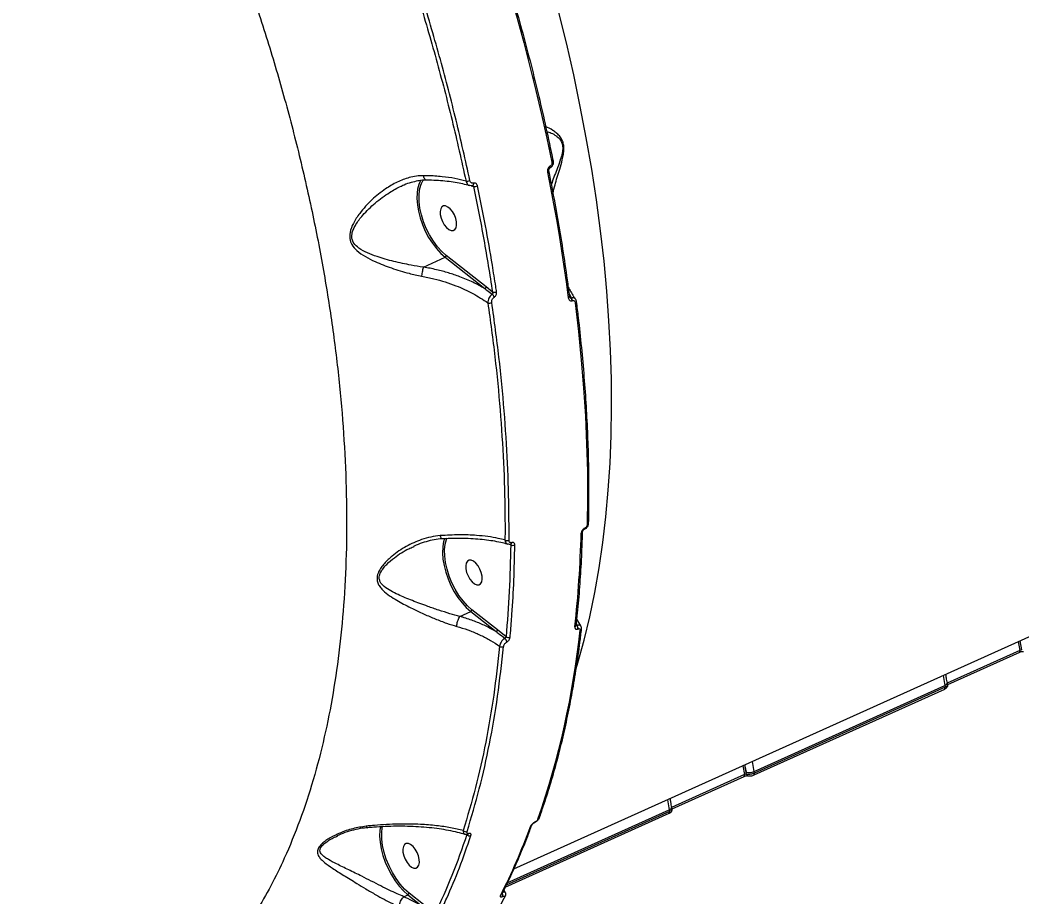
# Model space of a CAD drawing. Header units: millimetres. Extents: x -8422 to 28150, y -6982 to 5510.
# Drawn here: x 3130.9 to 3471.5, y 1146.4 to 1444.4 of the extents above; entities that cross this region are included whole.
import ezdxf

# ---------------------------------------------------------------- set-up
doc = ezdxf.new("R2010")
doc.units = ezdxf.units.MM
doc.layers.add('DIKOM_ОБЪЕКТ', color=7, linetype='Continuous')
doc.layers.add('DIKOM_РАЗМЕР_ОБЪЕКТА', color=7, linetype='Continuous')
doc.styles.add('style1', font='arial.ttf', dxfattribs={"width": 0.8})
doc.dimstyles.new('1-50', dxfattribs={"dimtxt": 300, "dimasz": 200, "dimexe": 100, "dimexo": 0, "dimgap": 100, "dimtad": 1, "dimdec": 0, "dimtxsty": 'style1', "dimcen": 0, "dimclrd": 7, "dimclre": 7, "dimadec": 1, "dimazin": 2, "dimtfac": 1, "dimtdec": 0, "dimtmove": 1, "dimatfit": 3, "dimfxl": 0, "dimlwd": 25, "dimlwe": 18, "dimarcsym": 0})

# ---------------------------------------------------------------- blocks, each defined once
blk = doc.blocks.new('*D1')
at = {"layer": 'Defpoints', "color": 0, "transparency": 16777216}
for p in [(-5348.28, 1737.01), (6047.45, 1360.22), (6047.45, -3315.33)]:
    blk.add_point(p, dxfattribs=at)
at = {"layer": 'DIKOM_РАЗМЕР_ОБЪЕКТА', "color": 7, "lineweight": 18, "transparency": 16777216}
for p, q in [((-5348.28, 1737.01), (-5348.28, -3415.33)), ((6047.45, 1360.22), (6047.45, -3415.33))]:
    blk.add_line(p, q, dxfattribs=at)
at = {"layer": 'DIKOM_РАЗМЕР_ОБЪЕКТА', "color": 7, "lineweight": 25, "transparency": 16777216}
blk.add_line((-5148.28, -3315.33), (5847.45, -3315.33), dxfattribs=at)
at = {"layer": 'DIKOM_РАЗМЕР_ОБЪЕКТА', "color": 7, "transparency": 16777216}
for points in [[(-5148.28, -3282), (-5148.28, -3348.67), (-5348.28, -3315.33)], [(5847.45, -3282), (5847.45, -3348.67), (6047.45, -3315.33)]]:
    blk.add_solid(points, dxfattribs=at)
at = {"layer": 'DIKOM_РАЗМЕР_ОБЪЕКТА', "color": 0, "transparency": 16777216, "insert": (349.59, -3062.16), "char_height": 300, "attachment_point": 5, "style": 'style1'}
blk.add_mtext('11400', dxfattribs=at)

msp = doc.modelspace()

# ---------------------------------------------------------------- linework, layer by layer
at = {"layer": 'DIKOM_ОБЪЕКТ', "color": 7, "linetype": 'Continuous', "lineweight": 15}
for p, q in [((3310.91, 1394.02), (3310.89, 1394.01)), ((3311.1, 1394.76), (3311.07, 1394.75)), ((3284.21, 1388.12), (3285.04, 1387.84)), ((3284.79, 1388.15), (3284.78, 1388.14)), ((3268.02, 1360.46), (3275.39, 1363.78)), ((3275.39, 1363.78), (3288.92, 1353.13)), ((3289.33, 1353.7), (3275.8, 1364.35)), ((3291.49, 1351.98), (3289.33, 1353.7)), ((3317.51, 1351.35), (3318.36, 1349.9)), ((3318.28, 1349.86), (3317.59, 1350.78)), ((3318.36, 1349.9), (3318.28, 1349.86)), ((3318.63, 1349.02), (3318.71, 1349.06)), ((3322.67, 1271.31), (3322.63, 1271.29)), ((3322.88, 1271.76), (3322.84, 1271.74)), ((3264.64, 1265.42), (3264.85, 1265.51)), ((3297.2, 1266.28), (3297.69, 1266.11)), ((3297.76, 1266.33), (3297.74, 1266.32)), ((3539.04, 1264.2), (3298.67, 1155.86)), ((3280.41, 1241.75), (3284.09, 1243.41)), ((3284.09, 1243.41), (3292.77, 1236.57)), ((3293.19, 1237.15), (3284.5, 1243.99)), ((3320.09, 1240.76), (3321.43, 1238.53)), ((3296.09, 1234.83), (3293.19, 1237.15)), ((3320.19, 1238.59), (3319.91, 1238.96)), ((3319.94, 1239.19), (3320.25, 1238.62)), ((3320.25, 1238.62), (3320.19, 1238.59)), ((3320.54, 1237.48), (3320.6, 1237.51)), ((3470.23, 1233.19), (3470.78, 1230.22)), ((3471.46, 1230.35), (3470.89, 1233.48)), ((3470.78, 1230.22), (3445.99, 1219.05)), ((3470.59, 1229.51), (3446.1, 1218.47)), ((3445.15, 1216.96), (3380.36, 1187.76)), ((3380.44, 1189.08), (3445.23, 1218.28)), ((3445.34, 1217.67), (3380.56, 1188.47)), ((3445.23, 1218.28), (3445.34, 1217.67)), ((3445.99, 1219.04), (3446.11, 1218.42)), ((3376.57, 1190.97), (3377.12, 1188.01)), ((3377.68, 1188.77), (3377.22, 1191.26)), ((3377.8, 1188.13), (3377.68, 1188.77)), ((3380.56, 1188.47), (3380.44, 1189.08)), ((3377.12, 1188.01), (3352.32, 1176.83)), ((3376.92, 1187.29), (3352.43, 1176.26)), ((3351.67, 1175.46), (3296.1, 1150.41)), ((3296.52, 1151.25), (3351.56, 1176.06)), ((3351.56, 1176.06), (3351.67, 1175.46)), ((3352.33, 1176.82), (3352.44, 1176.2)), ((3351.48, 1174.75), (3295.71, 1149.61)), ((3305.79, 1171.65), (3305.73, 1171.62)), ((3305.96, 1171.85), (3305.9, 1171.83)), ((3238.61, 1167.08), (3238.9, 1167.22)), ((3268.03, 1143.85), (3263.13, 1147.71)), ((3295.33, 1148.83), (3295.85, 1147.98)), ((3261.33, 1146.51), (3261.32, 1146.51)), ((3261.33, 1146.51), (3262.72, 1147.14)), ((3262.72, 1147.14), (3267.62, 1143.27)), ((3294.52, 1147.18), (3294.52, 1147.18)), ((3294.94, 1146.58), (3294.98, 1146.6))]:
    msp.add_line(p, q, dxfattribs=at)
at = {"layer": 'DIKOM_ОБЪЕКТ', "color": 7, "linetype": 'Continuous', "lineweight": 15, "flags": 128}
for points in [[(3295.09, 1461.44), (3297.53, 1453.23), (3299.87, 1445.02), (3302.11, 1436.83), (3304.24, 1428.65), (3306.26, 1420.49), (3308.18, 1412.35), (3309.99, 1404.23), (3311.69, 1396.14)], [(3319.97, 1224.02), (3320.55, 1225.98), (3322.67, 1233.7), (3324.57, 1241.66), (3326.27, 1249.84), (3327.74, 1258.23), (3329, 1266.84), (3330.03, 1275.64), (3330.85, 1284.64), (3331.44, 1293.82), (3331.82, 1303.17), (3331.97, 1312.7), (3331.9, 1322.38), (3331.61, 1332.21), (3331.09, 1342.17), (3330.36, 1352.27), (3329.4, 1362.49), (3328.22, 1372.82), (3326.83, 1383.26), (3325.22, 1393.78), (3323.39, 1404.39), (3321.35, 1415.07), (3319.09, 1425.81), (3316.63, 1436.61), (3313.95, 1447.45)], [(3312.08, 1396.51), (3312.08, 1396.49), (3312.06, 1396.42), (3312.02, 1396.35), (3311.94, 1396.28), (3311.83, 1396.21), (3311.69, 1396.14)], [(3310.58, 1393.11), (3310.58, 1393.11), (3310.58, 1393.04), (3310.53, 1392.96), (3310.45, 1392.89), (3310.34, 1392.81), (3310.2, 1392.74)], [(3267.37, 1388.85), (3267.84, 1389.74), (3267.99, 1389.97)], [(3310.2, 1392.74), (3311.25, 1387.35), (3312.26, 1381.99), (3313.21, 1376.63), (3314.12, 1371.3), (3314.97, 1365.98), (3315.78, 1360.69), (3316.54, 1355.41), (3317.24, 1350.16)], [(3266.05, 1386.92), (3265.88, 1385.72), (3265.8, 1383.76), (3265.96, 1381.65), (3266.33, 1379.44), (3266.91, 1377.18), (3267.7, 1374.91), (3268.66, 1372.68), (3269.79, 1370.54), (3271.06, 1368.54), (3272.43, 1366.72), (3273.89, 1365.12), (3275.39, 1363.78)], [(3275.8, 1364.35), (3274.26, 1365.74), (3272.78, 1367.39), (3271.39, 1369.28), (3270.12, 1371.36), (3269, 1373.58), (3268.07, 1375.88), (3267.34, 1378.21), (3266.83, 1380.51), (3266.55, 1382.72), (3266.52, 1384.8), (3266.72, 1386.69), (3267.17, 1388.35), (3267.37, 1388.85)], [(3278.15, 1372.88), (3278.72, 1373.21), (3279.12, 1373.85), (3279.31, 1374.75), (3279.26, 1375.84), (3279, 1377.02), (3278.53, 1378.21), (3277.9, 1379.3), (3277.15, 1380.22), (3276.36, 1380.87), (3275.57, 1381.22), (3274.86, 1381.23), (3274.28, 1380.9), (3273.89, 1380.26), (3273.7, 1379.36), (3273.74, 1378.27), (3274.01, 1377.08), (3274.48, 1375.9), (3275.11, 1374.8), (3275.86, 1373.89), (3276.65, 1373.23), (3277.44, 1372.89), (3278.15, 1372.88)], [(3319.97, 1348.75), (3319.97, 1348.74), (3319.96, 1348.65), (3319.91, 1348.57), (3319.83, 1348.49), (3319.72, 1348.41), (3319.59, 1348.34)], [(3319.59, 1348.34), (3320.73, 1338.55), (3321.69, 1328.86), (3322.48, 1319.26), (3323.08, 1309.76), (3323.5, 1300.37), (3323.74, 1291.1), (3323.81, 1281.95), (3323.69, 1272.93)], [(3275.2, 1268.19), (3274.85, 1267.04), (3274.75, 1266.54)], [(3284.5, 1243.99), (3282.97, 1245.36), (3281.49, 1247.01), (3280.1, 1248.9), (3278.84, 1250.96), (3277.72, 1253.17), (3276.79, 1255.46), (3276.05, 1257.78), (3275.54, 1260.07), (3275.26, 1262.28), (3275.22, 1264.36), (3275.41, 1266.26), (3275.84, 1267.92), (3276.07, 1268.5)], [(3274.75, 1266.54), (3274.57, 1265.27), (3274.51, 1263.32), (3274.67, 1261.22), (3275.04, 1259.01), (3275.63, 1256.76), (3276.42, 1254.49), (3277.38, 1252.27), (3278.51, 1250.15), (3279.77, 1248.15), (3281.14, 1246.34), (3282.59, 1244.75), (3284.09, 1243.41)], [(3286.85, 1252.51), (3287.42, 1252.84), (3287.82, 1253.48), (3288.01, 1254.38), (3287.96, 1255.47), (3287.7, 1256.66), (3287.23, 1257.84), (3286.6, 1258.94), (3285.85, 1259.85), (3285.06, 1260.51), (3284.27, 1260.85), (3283.56, 1260.86), (3282.98, 1260.53), (3282.59, 1259.89), (3282.4, 1258.99), (3282.45, 1257.9), (3282.71, 1256.72), (3283.18, 1255.53), (3283.81, 1254.44), (3284.56, 1253.52), (3285.35, 1252.87), (3286.14, 1252.52), (3286.85, 1252.51)], [(3444.7, 1221.68), (3444.89, 1220.29), (3445.23, 1218.28)], [(3445.23, 1218.28), (3445.51, 1218.42), (3445.74, 1218.58), (3445.89, 1218.73), (3445.98, 1218.89), (3445.99, 1219.04)], [(3380.44, 1189.08), (3380.11, 1191.09), (3379.91, 1192.48)], [(3377.27, 1191.29), (3377.32, 1190.88), (3377.68, 1188.77)], [(3351.03, 1179.46), (3351.23, 1178.07), (3351.56, 1176.06)], [(3351.56, 1176.06), (3351.84, 1176.21), (3352.07, 1176.36), (3352.23, 1176.52), (3352.31, 1176.68), (3352.33, 1176.82)], [(3253.38, 1170.28), (3253.2, 1169.07), (3253.13, 1167.12), (3253.28, 1165.01), (3253.66, 1162.8), (3254.24, 1160.54), (3255.02, 1158.27), (3255.99, 1156.04), (3257.12, 1153.9), (3258.39, 1151.9), (3259.76, 1150.08), (3261.22, 1148.48), (3262.72, 1147.14)], [(3263.13, 1147.71), (3261.59, 1149.09), (3260.11, 1150.75), (3258.71, 1152.64), (3257.45, 1154.72), (3256.33, 1156.94), (3255.4, 1159.24), (3254.66, 1161.56), (3254.16, 1163.86), (3253.88, 1166.08), (3253.85, 1168.16), (3254.05, 1170.05), (3254.11, 1170.33)], [(3265.47, 1156.24), (3266.05, 1156.57), (3266.45, 1157.21), (3266.63, 1158.11), (3266.59, 1159.19), (3266.32, 1160.38), (3265.86, 1161.57), (3265.22, 1162.66), (3264.48, 1163.57), (3263.68, 1164.23), (3262.9, 1164.58), (3262.19, 1164.58), (3261.61, 1164.26), (3261.21, 1163.61), (3261.03, 1162.71), (3261.07, 1161.63), (3261.34, 1160.44), (3261.81, 1159.25), (3262.44, 1158.16), (3263.18, 1157.25), (3263.98, 1156.59), (3264.76, 1156.25), (3265.47, 1156.24)]]:
    msp.add_lwpolyline(points, dxfattribs=at)
at = {"layer": 'DIKOM_ОБЪЕКТ', "color": 7, "linetype": 'Continuous', "lineweight": 15}
for centre, radius, start, end in [((3310.47, 1394.51), 0.649, 309.486, 21.6463), ((3310.49, 1394.52), 0.653, 310.0706, 21.5399), ((3274.92, 1385.36), 9.01, 149.141, 169.998), ((3282.79, 1392.14), 2.48, 262.8398, 294.3655), ((3284.42, 1388.77), 0.724, 300.6398, 14.4296), ((3285.43, 1390.19), 2.37, 260.7743, 294.687), ((3275.08, 1364.44), 0.731, 295.578, 353.3321), ((3288.6, 1353.79), 0.731, 295.5883, 353.321), ((3292.05, 1353.9), 2.01, 253.8803, 294.3902), ((3290.14, 1349.65), 2.01, 16.6108, 51.2312), ((3317.12, 1350.65), 0.51, 284.1648, 350.1427), ((3316.81, 1348.76), 1.84, 8.0901, 36.6908), ((3316.89, 1348.8), 1.84, 8.1018, 36.6791), ((3290.45, 1350.26), 2.03, 255.0848, 294.0171), ((3321.47, 1270.51), 0.548, 287.711, 351.4979), ((3322.39, 1271.68), 0.459, 301.3997, 6.8744), ((3322.43, 1271.7), 0.462, 302.2147, 6.7621), ((3323.52, 1273.45), 0.55, 287.8887, 351.3459), ((3296.5, 1269.08), 1.56, 240.741, 292.7828), ((2923.74, 1280.69), 398.05, 353.8657, 358.4594), ((3298.49, 1267.42), 1.53, 238.3706, 293.0045), ((3297.53, 1266.84), 0.564, 293.5205, 358.8411), ((3283.78, 1244.07), 0.731, 295.587, 353.3231), ((3292.46, 1237.23), 0.731, 295.6022, 353.3078), ((3032.88, 1267.66), 290.02, 340.915, 353.947), ((3319.31, 1238.7), 0.572, 289.2238, 349.5272), ((3318.86, 1237.56), 1.68, 357.4576, 37.846), ((3318.92, 1237.59), 1.68, 357.4571, 37.8469), ((3321.09, 1237.62), 0.578, 289.5224, 349.035), ((3294.33, 1232.77), 2.07, 8.1197, 48.897), ((3296.94, 1235.97), 1.42, 232.9605, 292.2979), ((3294.72, 1232.79), 1.42, 234.5388, 292.021), ((3470.19, 1230), 0.63, 309.1525, 20.8546), ((3444.75, 1217.45), 0.63, 309.1954, 20.7939), ((3378.6, 1193.08), 4.41, 257.8991, 294.6976), ((3376.53, 1187.78), 0.63, 309.1543, 20.8528), ((3378.54, 1188.24), 0.754, 188.027, 251.9358), ((3379.97, 1188.25), 0.626, 308.4242, 20.9374), ((3351.08, 1175.23), 0.63, 309.1959, 20.7933), ((3305.58, 1171.92), 0.332, 296.056, 344.1504), ((3305.64, 1171.95), 0.334, 296.5516, 344.0731), ((3306.71, 1173.43), 0.643, 292.327, 339.2664), ((3282.44, 1169.82), 1.24, 223.7354, 290.4802), ((3111.49, 1240.2), 205.16, 332.941, 340.088), ((3304.13, 1170.92), 0.643, 292.3259, 339.5673), ((3283.71, 1168.42), 1.24, 221.3234, 290.5333), ((3283.06, 1168.16), 0.48, 290.1318, 336.7873), ((3262.4, 1147.8), 0.731, 295.5995, 353.3263), ((3293.72, 1146.98), 1.28, 341.8981, 34.2069), ((3293.75, 1147), 1.29, 341.9995, 35.437), ((3293.92, 1147.49), 0.675, 293.3043, 332.2055), ((3295.21, 1147.04), 0.678, 293.3651, 331.7819)]:
    msp.add_arc(centre, radius, start, end, dxfattribs=at)
for points, knots in [([(3132.16, 1614.72), (3135.45, 1609.54), (3142.04, 1599.17), (3151.5, 1583.13), (3160.61, 1566.78), (3169.44, 1549.91), (3177.96, 1532.53), (3186.13, 1514.67), (3193.8, 1496.63), (3201.18, 1477.93), (3208.17, 1458.59), (3214.72, 1438.68), (3220.66, 1418.58), (3225.94, 1398.36), (3230.54, 1378.09), (3234.34, 1358.24), (3237.36, 1338.88), (3239.62, 1320.04), (3241.16, 1301.4), (3241.94, 1283.03), (3241.95, 1265.01), (3241.17, 1247.74), (3239.65, 1231.28), (3237.41, 1215.63), (3234.43, 1200.53), (3230.66, 1186.07), (3226.12, 1172.3), (3221.24, 1160.38), (3216.22, 1150.12), (3211.2, 1141.31), (3205.76, 1133.07), (3199.9, 1125.45), (3193.67, 1118.47), (3187.04, 1112.13), (3180.05, 1106.39), (3175.07, 1103.13), (3172.59, 1101.5)], [0, 0, 0, 0, 0.027765, 0.055564, 0.083362, 0.111128, 0.140031, 0.168973, 0.197914, 0.226818, 0.258245, 0.289696, 0.321123, 0.353467, 0.385838, 0.418183, 0.449506, 0.480853, 0.512176, 0.544413, 0.576676, 0.608912, 0.640161, 0.671434, 0.702682, 0.734841, 0.767027, 0.799186, 0.824146, 0.849107, 0.874267, 0.899427, 0.92447, 0.949512, 0.974756, 1, 1, 1, 1]), ([(3259.63, 1472.4), (3261.9, 1465.52), (3266.44, 1451.76), (3272.45, 1431.05), (3277.9, 1410.31), (3280.96, 1396.55), (3282.49, 1389.68)], [0, 0, 0, 0, 0.248597, 0.497194, 0.748597, 1, 1, 1, 1]), ([(3283.82, 1389.88), (3282.3, 1396.69), (3279.28, 1410.33), (3273.84, 1431.03), (3267.81, 1451.87), (3263.21, 1465.82), (3260.91, 1472.79)], [0, 0, 0, 0, 0.248596, 0.497193, 0.748596, 1, 1, 1, 1]), ([(3295.49, 1461.74), (3296.06, 1459.85), (3297.71, 1454.37), (3300.31, 1445.29), (3303.23, 1434.54), (3305.96, 1423.81), (3308.5, 1413.11), (3310.52, 1404.01), (3311.67, 1398.49), (3312.08, 1396.51)], [0, 0, 0, 0, 0.086465, 0.250741, 0.415023, 0.579306, 0.743593, 0.907881, 1, 1, 1, 1]), ([(3312.03, 1385.6), (3312.26, 1386.52), (3312.89, 1389.07), (3314.11, 1392.89), (3315.12, 1396.39), (3315.61, 1398.69), (3315.82, 1400.46), (3315.72, 1402.19), (3315.18, 1403.8), (3314.26, 1405.09), (3313.13, 1406.14), (3311.59, 1407.2), (3310.31, 1407.92), (3309.62, 1408.17), (3309.56, 1408.19)], [0, 0, 0, 0, 0.10648, 0.295768, 0.405325, 0.460807, 0.517903, 0.571324, 0.624866, 0.696738, 0.768078, 0.839584, 0.987709, 1, 1, 1, 1]), ([(3309.93, 1406.55), (3310.18, 1406.48), (3310.94, 1406.25), (3312.3, 1405.64), (3313.74, 1404.65), (3314.82, 1403.43), (3315.35, 1401.99), (3315.4, 1400.46), (3315.15, 1398.93), (3314.86, 1397.86), (3314.37, 1396.25), (3313.34, 1393.43), (3312.17, 1390.52), (3311.56, 1388.75), (3311.48, 1388.52)], [0, 0, 0, 0, 0.056738, 0.171911, 0.286092, 0.366978, 0.425285, 0.483451, 0.542386, 0.601702, 0.611406, 0.740398, 0.965094, 1, 1, 1, 1]), ([(3312.06, 1396.5), (3312.08, 1396.45), (3312.16, 1396.14), (3312.1, 1395.52), (3311.81, 1394.79), (3311.37, 1394.26), (3311.03, 1394.1), (3310.9, 1394.05)], [0, 0, 0, 0, 0.060805, 0.323986, 0.61008, 0.852594, 1, 1, 1, 1]), ([(3311.07, 1394.75), (3311.01, 1394.72), (3310.82, 1394.62), (3310.53, 1394.33), (3310.27, 1393.85), (3310.14, 1393.29), (3310.18, 1392.92), (3310.2, 1392.74)], [0, 0, 0, 0, 0.093128, 0.303897, 0.530216, 0.765184, 1, 1, 1, 1]), ([(3310.88, 1394.01), (3310.87, 1394), (3310.86, 1394), (3310.81, 1393.95), (3310.73, 1393.87), (3310.66, 1393.74), (3310.59, 1393.56), (3310.56, 1393.36), (3310.56, 1393.2), (3310.58, 1393.13), (3310.58, 1393.12)], [0, 0, 0, 0, 0.100553, 0.206707, 0.312847, 0.450545, 0.591983, 0.76281, 0.955289, 1, 1, 1, 1]), ([(3310.58, 1393.11), (3310.95, 1391.26), (3312.01, 1385.87), (3313.62, 1377.01), (3315.36, 1366.54), (3316.67, 1357.74), (3317.37, 1352.43), (3317.62, 1350.56)], [0, 0, 0, 0, 0.129325, 0.37504, 0.620765, 0.866496, 1, 1, 1, 1]), ([(3311.69, 1396.14), (3311.71, 1396.01), (3311.74, 1395.77), (3311.65, 1395.38), (3311.47, 1395.05), (3311.27, 1394.85), (3311.14, 1394.78), (3311.1, 1394.76)], [0, 0, 0, 0, 0.233652, 0.467321, 0.695551, 0.908683, 1, 1, 1, 1]), ([(3268.07, 1391.52), (3267.26, 1391.49), (3265.62, 1391.43), (3262.6, 1390.77), (3259.05, 1389.42), (3254.75, 1386.91), (3250.38, 1383.4), (3246.69, 1379.37), (3244.2, 1375.57), (3243.02, 1372.59), (3242.88, 1370.05), (3243.65, 1367.84), (3245.52, 1365.78), (3248.26, 1363.94), (3252.16, 1361.99), (3257.12, 1360.07), (3262.5, 1358.42), (3265.97, 1357.7), (3267.39, 1357.4)], [0, 0, 0, 0, 0.040099, 0.080889, 0.149972, 0.221163, 0.31257, 0.406697, 0.468106, 0.518449, 0.550952, 0.585753, 0.630848, 0.68855, 0.747828, 0.839794, 0.934577, 1, 1, 1, 1]), ([(3269.02, 1389.95), (3268.76, 1389.96), (3267.78, 1389.99), (3266.03, 1389.75), (3263.76, 1389.21), (3261.95, 1388.6), (3260.94, 1388.12), (3260.69, 1388)], [0, 0, 0, 0, 0.094008, 0.351819, 0.623401, 0.907584, 1, 1, 1, 1]), ([(3282.49, 1389.68), (3281.25, 1389.99), (3278.77, 1390.63), (3274.36, 1391.23), (3270.7, 1391.48), (3268.53, 1391.51), (3268.07, 1391.52)], [0, 0, 0, 0, 0.299164, 0.603985, 0.916346, 1, 1, 1, 1]), ([(3269.02, 1390.01), (3268.93, 1390.01), (3268.73, 1390.03), (3268.43, 1390.38), (3268.21, 1390.88), (3268.11, 1391.29), (3268.08, 1391.48), (3268.07, 1391.52)], [0, 0, 0, 0, 0.216043, 0.503371, 0.790675, 0.952147, 1, 1, 1, 1]), ([(3283.68, 1388.13), (3282.93, 1388.33), (3281.42, 1388.73), (3278.86, 1389.21), (3276.1, 1389.59), (3273.12, 1389.84), (3270.74, 1389.96), (3269.33, 1389.96), (3269, 1389.96)], [0, 0, 0, 0, 0.18522, 0.373207, 0.562678, 0.752944, 0.943238, 1, 1, 1, 1]), ([(3282.49, 1389.68), (3282.5, 1389.62), (3282.57, 1389.3), (3282.8, 1388.8), (3283.23, 1388.34), (3283.57, 1388.24), (3283.7, 1388.2)], [0, 0, 0, 0, 0.078477, 0.42803, 0.777622, 1, 1, 1, 1]), ([(3285.12, 1388.95), (3284.98, 1388.93), (3284.71, 1388.89), (3284.32, 1389.05), (3284.02, 1389.34), (3283.87, 1389.65), (3283.83, 1389.84), (3283.82, 1389.88)], [0, 0, 0, 0, 0.236395, 0.472947, 0.709897, 0.94682, 1, 1, 1, 1]), ([(3268.01, 1360.45), (3268.01, 1360.45), (3266.61, 1360.63), (3263.21, 1361.17), (3257.87, 1362.33), (3252.94, 1363.73), (3248.96, 1365.23), (3246.23, 1366.64), (3244.42, 1368.25), (3243.82, 1369.58), (3243.62, 1370.78), (3243.75, 1372.05), (3244.32, 1373.59), (3245.42, 1375.63), (3247.76, 1378.65), (3251.59, 1382.38), (3256.06, 1385.56), (3259.15, 1387.44), (3260.61, 1387.97), (3260.69, 1388)], [0, 0, 0, 0, 0.000071, 0.078353, 0.188896, 0.302508, 0.370415, 0.439519, 0.489509, 0.51815, 0.526614, 0.561353, 0.589234, 0.617916, 0.68954, 0.799174, 0.911563, 0.99471, 1, 1, 1, 1]), ([(3284.79, 1388.16), (3284.74, 1388.15), (3284.44, 1388.04), (3284.04, 1388.02), (3283.76, 1388.16), (3283.72, 1388.18)], [0, 0, 0, 0, 0.129789, 0.892519, 1, 1, 1, 1]), ([(3284.78, 1388.14), (3284.81, 1388.14), (3284.88, 1388.12), (3284.97, 1388.02), (3285.02, 1387.92), (3285.04, 1387.86), (3285.04, 1387.84)], [0, 0, 0, 0, 0.202544, 0.559858, 0.917591, 1, 1, 1, 1]), ([(3285.04, 1387.84), (3286.26, 1381.82), (3288.68, 1369.77), (3290.55, 1357.91), (3291.49, 1351.98)], [0, 0, 0, 0, 0.49945, 1, 1, 1, 1]), ([(3286.42, 1388.03), (3286.41, 1388.07), (3286.36, 1388.25), (3286.22, 1388.56), (3285.91, 1388.86), (3285.53, 1389.01), (3285.26, 1388.97), (3285.12, 1388.95)], [0, 0, 0, 0, 0.054591, 0.291358, 0.527827, 0.763953, 1, 1, 1, 1]), ([(3292.88, 1352.08), (3292.79, 1352.68), (3292.33, 1355.69), (3291.14, 1363.14), (3289.15, 1374.5), (3287.33, 1383.52), (3286.42, 1388.03)], [0, 0, 0, 0, 0.050768, 0.253848, 0.626696, 1, 1, 1, 1]), ([(3268.01, 1360.45), (3267.95, 1360.26), (3267.83, 1359.89), (3267.65, 1359.11), (3267.5, 1358.3), (3267.42, 1357.72), (3267.4, 1357.45), (3267.39, 1357.4)], [0, 0, 0, 0, 0.243996, 0.488006, 0.732011, 0.957106, 1, 1, 1, 1]), ([(3268.02, 1360.46), (3268.02, 1360.46), (3268.02, 1360.45), (3268.01, 1360.45), (3268.01, 1360.45), (3268.01, 1360.45)], [0, 0, 0, 0, 0.509025, 0.90862, 1, 1, 1, 1]), ([(3288.92, 1353.13), (3287.59, 1353.86), (3284.93, 1355.35), (3280.73, 1357.1), (3276.56, 1358.51), (3272.42, 1359.64), (3269.52, 1360.18), (3268.02, 1360.46)], [0, 0, 0, 0, 0.219898, 0.442778, 0.623673, 0.806255, 1, 1, 1, 1]), ([(3267.39, 1357.4), (3268.81, 1357.12), (3271.54, 1356.57), (3275.45, 1355.46), (3279.94, 1353.87), (3284.99, 1351.58), (3288.26, 1349.4), (3289.92, 1348.3)], [0, 0, 0, 0, 0.164793, 0.318441, 0.473519, 0.73331, 1, 1, 1, 1]), ([(3288.92, 1353.13), (3289.13, 1352.96), (3289.97, 1352.33), (3290.79, 1351.69), (3291.4, 1351.22)], [0, 0, 0, 0, 0.256365, 1, 1, 1, 1]), ([(3292.07, 1350.22), (3292.09, 1350.23), (3292.23, 1350.33), (3292.49, 1350.57), (3292.76, 1351.03), (3292.91, 1351.56), (3292.89, 1351.91), (3292.88, 1352.08)], [0, 0, 0, 0, 0.029913, 0.261807, 0.50395, 0.752021, 1, 1, 1, 1]), ([(3317.21, 1353.65), (3317.8, 1352.58), (3318.55, 1351.23), (3319.45, 1349.93), (3319.64, 1349.66)], [0, 0, 0, 0, 0.792729, 1, 1, 1, 1]), ([(3291.4, 1351.22), (3291.37, 1351.2), (3291.14, 1351.04), (3290.71, 1350.64), (3290.24, 1349.92), (3289.94, 1349.09), (3289.93, 1348.56), (3289.92, 1348.3)], [0, 0, 0, 0, 0.033326, 0.266439, 0.508265, 0.755268, 1, 1, 1, 1]), ([(3291.27, 1348.41), (3291.26, 1348.57), (3291.24, 1348.91), (3291.39, 1349.43), (3291.66, 1349.88), (3291.91, 1350.12), (3292.05, 1350.21), (3292.07, 1350.22)], [0, 0, 0, 0, 0.247864, 0.49589, 0.736446, 0.967031, 1, 1, 1, 1]), ([(3291.49, 1351.98), (3291.52, 1351.9), (3291.57, 1351.76), (3291.57, 1351.54), (3291.53, 1351.36), (3291.46, 1351.27), (3291.42, 1351.23), (3291.41, 1351.22), (3291.4, 1351.22)], [0, 0, 0, 0, 0.272567, 0.532581, 0.766766, 0.931885, 0.974011, 1, 1, 1, 1]), ([(3317.24, 1350.16), (3317.25, 1350.12), (3317.28, 1349.9), (3317.4, 1349.54), (3317.65, 1349.18), (3317.95, 1348.98), (3318.28, 1348.91), (3318.51, 1348.98), (3318.63, 1349.02)], [0, 0, 0, 0, 0.039239, 0.28725, 0.49521, 0.670981, 0.8353, 1, 1, 1, 1]), ([(3317.63, 1350.57), (3317.64, 1350.51), (3317.65, 1350.36), (3317.72, 1350.24), (3317.73, 1350.22), (3317.73, 1350.22)], [0, 0, 0, 0, 0.330721, 0.846514, 1, 1, 1, 1]), ([(3318.28, 1349.86), (3318.26, 1349.85), (3318.22, 1349.84), (3318.12, 1349.86), (3317.98, 1349.94), (3317.84, 1350.07), (3317.77, 1350.18), (3317.74, 1350.22)], [0, 0, 0, 0, 0.105294, 0.209427, 0.464545, 0.796077, 1, 1, 1, 1]), ([(3319.62, 1349.65), (3319.58, 1349.72), (3319.48, 1349.88), (3319.19, 1350.01), (3318.81, 1350.04), (3318.51, 1349.95), (3318.36, 1349.9)], [0, 0, 0, 0, 0.183585, 0.45478, 0.724507, 1, 1, 1, 1]), ([(3318.71, 1349.06), (3318.78, 1349.08), (3318.93, 1349.13), (3319.15, 1349.09), (3319.34, 1348.96), (3319.49, 1348.73), (3319.57, 1348.5), (3319.59, 1348.36), (3319.59, 1348.34)], [0, 0, 0, 0, 0.167271, 0.334408, 0.509131, 0.713071, 0.957748, 1, 1, 1, 1]), ([(3319.63, 1349.65), (3319.66, 1349.61), (3319.82, 1349.42), (3319.93, 1349.09), (3319.94, 1348.81), (3319.94, 1348.74)], [0, 0, 0, 0, 0.149803, 0.785922, 1, 1, 1, 1]), ([(3319.97, 1348.75), (3320.19, 1346.95), (3320.82, 1341.73), (3321.73, 1333.16), (3322.63, 1323.07), (3323.32, 1313.1), (3323.82, 1303.25), (3324.12, 1293.51), (3324.21, 1284.08), (3324.15, 1277.4), (3324.07, 1273.9), (3324.06, 1273.37)], [0, 0, 0, 0, 0.068841, 0.199645, 0.330454, 0.461267, 0.592084, 0.722903, 0.853727, 0.977672, 1, 1, 1, 1]), ([(3289.92, 1348.3), (3290.76, 1342.16), (3292.44, 1329.89), (3294.18, 1311.78), (3295.32, 1293.96), (3295.77, 1279.29), (3295.75, 1270.65), (3295.74, 1267.72)], [0, 0, 0, 0, 0.220311, 0.440622, 0.663084, 0.885546, 1, 1, 1, 1]), ([(3297.11, 1267.64), (3297.11, 1270.58), (3297.13, 1279.18), (3296.69, 1293.77), (3295.56, 1311.57), (3293.82, 1329.77), (3292.12, 1342.19), (3291.27, 1348.41)], [0, 0, 0, 0, 0.114455, 0.334765, 0.555076, 0.777538, 1, 1, 1, 1]), ([(3322.01, 1270.43), (3321.96, 1268.8), (3321.81, 1264.06), (3321.41, 1256.33), (3320.77, 1247.33), (3320.17, 1241.49), (3319.88, 1238.59)], [0, 0, 0, 0, 0.149891, 0.434713, 0.719547, 1, 1, 1, 1]), ([(3322.84, 1271.74), (3322.75, 1271.69), (3322.54, 1271.58), (3322.2, 1271.28), (3321.9, 1270.87), (3321.69, 1270.42), (3321.65, 1270.13), (3321.64, 1269.99)], [0, 0, 0, 0, 0.14075, 0.355292, 0.570031, 0.78496, 1, 1, 1, 1]), ([(3322.62, 1271.29), (3322.6, 1271.28), (3322.54, 1271.25), (3322.41, 1271.15), (3322.27, 1271.01), (3322.15, 1270.83), (3322.06, 1270.65), (3322.02, 1270.51), (3322.01, 1270.44), (3322.01, 1270.43), (3322.01, 1270.43)], [0, 0, 0, 0, 0.116286, 0.25824, 0.403707, 0.564654, 0.726352, 0.866585, 0.997446, 1, 1, 1, 1]), ([(3324.05, 1273.37), (3324.05, 1273.3), (3324.06, 1273.03), (3323.88, 1272.51), (3323.48, 1271.89), (3323.04, 1271.46), (3322.73, 1271.36), (3322.66, 1271.34)], [0, 0, 0, 0, 0.076514, 0.330702, 0.615392, 0.916827, 1, 1, 1, 1]), ([(3323.69, 1272.93), (3323.68, 1272.83), (3323.66, 1272.64), (3323.51, 1272.33), (3323.31, 1272.06), (3323.09, 1271.86), (3322.94, 1271.79), (3322.88, 1271.76)], [0, 0, 0, 0, 0.214275, 0.428439, 0.642877, 0.857693, 1, 1, 1, 1]), ([(3273.74, 1269.2), (3272.67, 1269.07), (3270.52, 1268.8), (3266.6, 1267.67), (3262.07, 1265.64), (3257.84, 1262.8), (3255.09, 1260.23), (3253.61, 1258.37), (3252.67, 1256.78), (3252.16, 1255.08), (3252.29, 1253.49), (3252.91, 1252.16), (3254.06, 1250.7), (3255.9, 1249.17), (3258.94, 1247.2), (3263.04, 1244.98), (3267.68, 1242.77), (3272.03, 1240.9), (3275.76, 1239.45), (3278.2, 1238.7), (3279.34, 1238.35)], [0, 0, 0, 0, 0.051564, 0.103894, 0.193805, 0.286396, 0.343697, 0.372759, 0.402467, 0.436679, 0.467108, 0.496462, 0.52697, 0.580376, 0.634947, 0.725166, 0.818122, 0.880203, 0.943888, 1, 1, 1, 1]), ([(3274.39, 1268.11), (3274.15, 1268.1), (3273.03, 1268.06), (3270.99, 1267.69), (3268.26, 1266.97), (3266.12, 1266.21), (3264.92, 1265.62), (3264.62, 1265.48)], [0, 0, 0, 0, 0.070933, 0.333863, 0.611137, 0.902331, 1, 1, 1, 1]), ([(3295.74, 1267.72), (3294.98, 1267.91), (3293.18, 1268.37), (3289.96, 1268.9), (3285.6, 1269.35), (3280.23, 1269.55), (3275.92, 1269.32), (3273.74, 1269.2)], [0, 0, 0, 0, 0.130166, 0.308137, 0.488273, 0.74085, 1, 1, 1, 1]), ([(3273.74, 1269.2), (3273.75, 1269.18), (3273.81, 1268.93), (3273.95, 1268.53), (3274.17, 1268.18), (3274.31, 1268.16), (3274.37, 1268.15)], [0, 0, 0, 0, 0.038041, 0.381262, 0.73723, 1, 1, 1, 1]), ([(3296.65, 1266.28), (3296.46, 1266.33), (3295.54, 1266.62), (3293.65, 1267.03), (3290.97, 1267.51), (3288.04, 1267.87), (3284.92, 1268.12), (3281.64, 1268.25), (3278.22, 1268.25), (3275.79, 1268.19), (3274.48, 1268.1), (3274.38, 1268.09)], [0, 0, 0, 0, 0.034586, 0.16702, 0.301616, 0.437902, 0.575313, 0.713226, 0.85086, 0.987658, 1, 1, 1, 1]), ([(3295.74, 1267.72), (3295.75, 1267.64), (3295.78, 1267.32), (3295.97, 1266.85), (3296.3, 1266.46), (3296.58, 1266.38), (3296.68, 1266.35)], [0, 0, 0, 0, 0.116957, 0.470355, 0.81375, 1, 1, 1, 1]), ([(3298.09, 1266.83), (3297.97, 1266.81), (3297.72, 1266.76), (3297.41, 1266.88), (3297.19, 1267.13), (3297.11, 1267.41), (3297.11, 1267.59), (3297.11, 1267.64)], [0, 0, 0, 0, 0.226393, 0.452711, 0.682392, 0.920773, 1, 1, 1, 1]), ([(3280.41, 1241.75), (3280.41, 1241.75), (3279.3, 1242.02), (3276.89, 1242.69), (3273.2, 1243.85), (3268.88, 1245.36), (3264.18, 1247.09), (3260.03, 1248.83), (3256.86, 1250.36), (3254.87, 1251.64), (3253.66, 1252.86), (3253.06, 1254), (3252.91, 1255.28), (3253.43, 1256.79), (3254.38, 1258.2), (3255.91, 1259.89), (3258.72, 1262.21), (3261.79, 1264.28), (3264.1, 1265.2), (3264.64, 1265.42)], [0, 0, 0, 0, 0.000039, 0.068009, 0.145273, 0.222641, 0.335527, 0.448503, 0.513582, 0.578472, 0.621415, 0.646711, 0.679944, 0.717529, 0.75129, 0.785206, 0.853847, 0.965983, 1, 1, 1, 1]), ([(3297.69, 1266.11), (3297.56, 1260.79), (3297.32, 1250.14), (3296.5, 1239.94), (3296.09, 1234.83)], [0, 0, 0, 0, 0.49945, 1, 1, 1, 1]), ([(3297.75, 1266.34), (3297.71, 1266.32), (3297.45, 1266.22), (3297.08, 1266.2), (3296.79, 1266.31), (3296.73, 1266.34)], [0, 0, 0, 0, 0.110473, 0.789946, 1, 1, 1, 1]), ([(3297.48, 1234.65), (3297.53, 1235.17), (3297.76, 1237.75), (3298.26, 1244.17), (3298.83, 1254.05), (3299, 1262.02), (3299.09, 1266.01)], [0, 0, 0, 0, 0.050769, 0.253855, 0.6267, 1, 1, 1, 1]), ([(3297.7, 1266.32), (3297.72, 1266.3), (3297.74, 1266.26), (3297.72, 1266.18), (3297.69, 1266.13), (3297.69, 1266.11)], [0, 0, 0, 0, 0.404295, 0.849663, 1, 1, 1, 1]), ([(3299.09, 1266.01), (3299.09, 1266.06), (3299.08, 1266.24), (3299, 1266.53), (3298.78, 1266.78), (3298.47, 1266.9), (3298.22, 1266.85), (3298.09, 1266.83)], [0, 0, 0, 0, 0.07958, 0.319492, 0.549814, 0.774848, 1, 1, 1, 1]), ([(3279.34, 1238.35), (3279.34, 1238.38), (3279.35, 1238.55), (3279.39, 1238.97), (3279.53, 1239.66), (3279.77, 1240.47), (3280.08, 1241.22), (3280.3, 1241.58), (3280.41, 1241.75)], [0, 0, 0, 0, 0.03504, 0.155246, 0.366436, 0.577617, 0.788803, 1, 1, 1, 1]), ([(3280.41, 1241.75), (3280.41, 1241.75), (3280.41, 1241.75), (3280.41, 1241.75), (3280.41, 1241.75)], [0, 0, 0, 0, 0.677619, 1, 1, 1, 1]), ([(3292.77, 1236.57), (3291.58, 1237.24), (3289.26, 1238.52), (3285.42, 1240.14), (3282.45, 1241.16), (3280.74, 1241.66), (3280.41, 1241.75)], [0, 0, 0, 0, 0.320831, 0.622354, 0.927233, 1, 1, 1, 1]), ([(3279.34, 1238.35), (3279.65, 1238.26), (3281.25, 1237.8), (3284.05, 1236.85), (3287.6, 1235.34), (3290.94, 1233.62), (3292.91, 1232.3), (3293.9, 1231.63)], [0, 0, 0, 0, 0.056389, 0.28829, 0.522766, 0.760001, 1, 1, 1, 1]), ([(3292.77, 1236.57), (3292.99, 1236.41), (3293.97, 1235.67), (3294.93, 1234.92), (3295.69, 1234.33)], [0, 0, 0, 0, 0.218559, 1, 1, 1, 1]), ([(3321.65, 1237.51), (3321.47, 1235.99), (3320.95, 1231.55), (3319.93, 1224.35), (3318.54, 1215.97), (3316.95, 1207.78), (3315.17, 1199.78), (3313.2, 1191.99), (3311.03, 1184.4), (3309.05, 1178.16), (3307.76, 1174.48), (3307.31, 1173.2)], [0, 0, 0, 0, 0.065274, 0.189307, 0.313344, 0.437383, 0.561422, 0.68546, 0.809496, 0.933528, 1, 1, 1, 1]), ([(3319.5, 1238.16), (3319.5, 1238.05), (3319.49, 1237.82), (3319.61, 1237.55), (3319.84, 1237.39), (3320.16, 1237.35), (3320.42, 1237.44), (3320.54, 1237.48)], [0, 0, 0, 0, 0.174151, 0.389598, 0.595773, 0.797874, 1, 1, 1, 1]), ([(3319.88, 1238.6), (3319.88, 1238.59), (3319.88, 1238.57), (3319.87, 1238.58), (3319.87, 1238.58)], [0, 0, 0, 0, 0.527779, 1, 1, 1, 1]), ([(3320.19, 1238.59), (3320.15, 1238.58), (3320.11, 1238.57), (3320.02, 1238.57), (3319.96, 1238.58), (3319.93, 1238.62), (3319.93, 1238.62)], [0, 0, 0, 0, 0.396848, 0.481894, 0.995552, 1, 1, 1, 1]), ([(3321.42, 1238.52), (3321.42, 1238.54), (3321.38, 1238.66), (3321.15, 1238.75), (3320.76, 1238.79), (3320.42, 1238.68), (3320.25, 1238.62)], [0, 0, 0, 0, 0.049262, 0.365399, 0.682367, 1, 1, 1, 1]), ([(3320.6, 1237.51), (3320.69, 1237.54), (3320.85, 1237.6), (3321.06, 1237.58), (3321.21, 1237.47), (3321.29, 1237.29), (3321.28, 1237.15), (3321.28, 1237.08)], [0, 0, 0, 0, 0.204005, 0.407968, 0.613529, 0.826525, 1, 1, 1, 1]), ([(3321.42, 1238.51), (3321.46, 1238.46), (3321.6, 1238.27), (3321.68, 1237.92), (3321.65, 1237.64), (3321.64, 1237.51)], [0, 0, 0, 0, 0.198701, 0.647427, 1, 1, 1, 1]), ([(3295.69, 1234.33), (3295.64, 1234.3), (3295.38, 1234.14), (3294.91, 1233.74), (3294.39, 1233.06), (3294.01, 1232.32), (3293.94, 1231.86), (3293.9, 1231.63)], [0, 0, 0, 0, 0.048525, 0.286733, 0.524712, 0.762287, 1, 1, 1, 1]), ([(3295.26, 1231.47), (3295.28, 1231.61), (3295.34, 1231.88), (3295.57, 1232.32), (3295.9, 1232.72), (3296.19, 1232.95), (3296.35, 1233.05), (3296.37, 1233.06)], [0, 0, 0, 0, 0.237846, 0.475534, 0.713537, 0.951558, 1, 1, 1, 1]), ([(3296.09, 1234.83), (3296.08, 1234.79), (3296.05, 1234.7), (3295.97, 1234.57), (3295.85, 1234.44), (3295.75, 1234.37), (3295.7, 1234.34), (3295.69, 1234.33)], [0, 0, 0, 0, 0.23851, 0.476981, 0.714992, 0.952208, 1, 1, 1, 1]), ([(3296.37, 1233.06), (3296.4, 1233.08), (3296.56, 1233.18), (3296.85, 1233.41), (3297.17, 1233.81), (3297.41, 1234.24), (3297.46, 1234.52), (3297.48, 1234.65)], [0, 0, 0, 0, 0.047965, 0.28566, 0.523625, 0.761773, 1, 1, 1, 1]), ([(3293.9, 1231.63), (3293.28, 1226.04), (3292.05, 1214.86), (3289.27, 1198.87), (3285.87, 1183.44), (3282.98, 1173.78), (3281.54, 1168.96)], [0, 0, 0, 0, 0.248595, 0.49719, 0.748595, 1, 1, 1, 1]), ([(3282.87, 1168.65), (3284.3, 1173.44), (3287.17, 1183.01), (3290.58, 1198.4), (3293.38, 1214.47), (3294.63, 1225.81), (3295.26, 1231.47)], [0, 0, 0, 0, 0.248595, 0.49719, 0.748595, 1, 1, 1, 1]), ([(3471.97, 1229.74), (3471.97, 1229.74), (3471.97, 1229.74), (3471.88, 1229.75), (3471.73, 1229.76), (3471.49, 1229.75), (3471.19, 1229.7), (3470.88, 1229.62), (3470.67, 1229.55), (3470.61, 1229.52), (3470.6, 1229.51)], [0, 0, 0, 0, 0.071739, 0.168381, 0.292239, 0.439663, 0.617227, 0.805814, 0.966852, 1, 1, 1, 1]), ([(3471.46, 1230.35), (3471.43, 1230.35), (3471.35, 1230.36), (3471.2, 1230.34), (3471.03, 1230.31), (3470.89, 1230.27), (3470.81, 1230.23), (3470.78, 1230.22)], [0, 0, 0, 0, 0.21552, 0.430614, 0.645402, 0.859589, 1, 1, 1, 1]), ([(3445.53, 1222.05), (3445.58, 1221.67), (3445.69, 1220.68), (3445.88, 1219.66), (3445.99, 1219.04)], [0, 0, 0, 0, 0.386307, 1, 1, 1, 1]), ([(3446.09, 1218.42), (3446.11, 1218.32), (3446.15, 1218.11), (3446.05, 1217.77), (3445.87, 1217.46), (3445.57, 1217.19), (3445.33, 1217.03), (3445.16, 1216.96), (3445.15, 1216.96)], [0, 0, 0, 0, 0.139751, 0.333408, 0.518375, 0.714919, 0.990557, 1, 1, 1, 1]), ([(3446.1, 1218.42), (3446.1, 1218.34), (3446.09, 1218.19), (3445.83, 1217.92), (3445.5, 1217.76), (3445.34, 1217.67)], [0, 0, 0, 0, 0.313423, 0.656736, 1, 1, 1, 1]), ([(3378.31, 1187.52), (3378.3, 1187.52), (3378.3, 1187.52), (3378.22, 1187.54), (3378.07, 1187.54), (3377.83, 1187.53), (3377.52, 1187.48), (3377.22, 1187.41), (3377.01, 1187.33), (3376.94, 1187.3), (3376.93, 1187.3)], [0, 0, 0, 0, 0.071739, 0.168381, 0.292239, 0.439663, 0.617226, 0.805814, 0.966852, 1, 1, 1, 1]), ([(3377.8, 1188.13), (3377.76, 1188.14), (3377.69, 1188.14), (3377.53, 1188.13), (3377.37, 1188.09), (3377.22, 1188.05), (3377.15, 1188.02), (3377.12, 1188.01)], [0, 0, 0, 0, 0.21552, 0.430615, 0.645402, 0.859583, 1, 1, 1, 1]), ([(3380.56, 1188.47), (3380.43, 1188.42), (3380.13, 1188.3), (3379.55, 1188.14), (3378.88, 1188.05), (3378.25, 1188.03), (3377.95, 1188.1), (3377.8, 1188.13)], [0, 0, 0, 0, 0.140718, 0.355457, 0.570269, 0.785148, 1, 1, 1, 1]), ([(3380.36, 1187.77), (3380.18, 1187.69), (3379.82, 1187.55), (3379.17, 1187.45), (3378.67, 1187.42), (3378.39, 1187.52), (3378.32, 1187.54)], [0, 0, 0, 0, 0.270421, 0.555379, 0.87236, 1, 1, 1, 1]), ([(3351.87, 1179.84), (3351.91, 1179.46), (3352.03, 1178.47), (3352.21, 1177.45), (3352.33, 1176.82)], [0, 0, 0, 0, 0.386308, 1, 1, 1, 1]), ([(3352.42, 1176.2), (3352.44, 1176.11), (3352.48, 1175.89), (3352.39, 1175.56), (3352.2, 1175.24), (3351.91, 1174.97), (3351.66, 1174.82), (3351.49, 1174.75), (3351.48, 1174.75)], [0, 0, 0, 0, 0.139761, 0.333424, 0.518392, 0.714926, 0.99056, 1, 1, 1, 1]), ([(3352.43, 1176.2), (3352.43, 1176.13), (3352.43, 1175.97), (3352.16, 1175.71), (3351.84, 1175.54), (3351.67, 1175.46)], [0, 0, 0, 0, 0.313415, 0.656698, 1, 1, 1, 1]), ([(3305.9, 1171.83), (3305.83, 1171.79), (3305.63, 1171.69), (3305.27, 1171.45), (3304.87, 1171.08), (3304.54, 1170.69), (3304.43, 1170.45), (3304.38, 1170.33)], [0, 0, 0, 0, 0.108308, 0.320457, 0.543063, 0.771579, 1, 1, 1, 1]), ([(3305.73, 1171.62), (3305.68, 1171.59), (3305.57, 1171.54), (3305.37, 1171.41), (3305.15, 1171.23), (3304.95, 1171.02), (3304.82, 1170.84), (3304.75, 1170.72), (3304.74, 1170.7), (3304.74, 1170.7)], [0, 0, 0, 0, 0.126411, 0.263278, 0.424349, 0.601469, 0.76307, 0.907116, 1, 1, 1, 1]), ([(3307.3, 1173.2), (3307.28, 1173.15), (3307.22, 1172.91), (3306.94, 1172.52), (3306.45, 1172.04), (3306.04, 1171.74), (3305.81, 1171.66), (3305.79, 1171.65)], [0, 0, 0, 0, 0.077279, 0.365484, 0.655179, 0.967245, 1, 1, 1, 1]), ([(3306.96, 1172.83), (3306.92, 1172.75), (3306.85, 1172.6), (3306.64, 1172.34), (3306.38, 1172.1), (3306.14, 1171.94), (3306.01, 1171.88), (3305.96, 1171.85)], [0, 0, 0, 0, 0.228809, 0.457811, 0.678499, 0.888345, 1, 1, 1, 1]), ([(3248.6, 1170.46), (3247.07, 1170.22), (3243.96, 1169.73), (3239.83, 1168.31), (3236.79, 1166.83), (3234.79, 1165.56), (3233.38, 1164.42), (3232.27, 1163.1), (3231.82, 1161.58), (3232.31, 1160.28), (3233.27, 1159.14), (3234.74, 1157.83), (3237.2, 1156.1), (3240.87, 1153.77), (3244.77, 1151.37), (3248.5, 1149.12), (3251.63, 1147.28), (3254.65, 1145.59), (3257.35, 1144.18), (3259.04, 1143.42), (3259.83, 1143.07)], [0, 0, 0, 0, 0.075314, 0.152119, 0.213185, 0.244132, 0.275686, 0.312982, 0.3506, 0.401223, 0.437876, 0.474586, 0.550792, 0.64034, 0.732647, 0.793, 0.854941, 0.904776, 0.956106, 1, 1, 1, 1]), ([(3248.96, 1169.93), (3248.64, 1169.9), (3247.31, 1169.81), (3244.99, 1169.35), (3242.06, 1168.54), (3239.91, 1167.76), (3238.8, 1167.21), (3238.6, 1167.11)], [0, 0, 0, 0, 0.088611, 0.364811, 0.647475, 0.934736, 1, 1, 1, 1]), ([(3281.54, 1168.96), (3280.15, 1169.29), (3277.35, 1169.97), (3272.46, 1170.67), (3266.6, 1171.16), (3260.84, 1171.25), (3255.52, 1171.06), (3251.85, 1170.8), (3249.52, 1170.56), (3248.6, 1170.46)], [0, 0, 0, 0, 0.161027, 0.323858, 0.493659, 0.708325, 0.81854, 0.928737, 1, 1, 1, 1]), ([(3248.6, 1170.46), (3248.61, 1170.43), (3248.69, 1170.23), (3248.82, 1169.96), (3248.93, 1169.94), (3248.97, 1169.94)], [0, 0, 0, 0, 0.085926, 0.594315, 1, 1, 1, 1]), ([(3282.21, 1167.67), (3281.35, 1167.91), (3279.58, 1168.4), (3276.62, 1169.02), (3273.4, 1169.56), (3269.98, 1169.97), (3266.39, 1170.26), (3262.67, 1170.42), (3258.86, 1170.45), (3255.01, 1170.35), (3251.72, 1170.17), (3249.7, 1169.98), (3248.98, 1169.91)], [0, 0, 0, 0, 0.100781, 0.207869, 0.315184, 0.422503, 0.52964, 0.636424, 0.741977, 0.844721, 0.944441, 1, 1, 1, 1]), ([(3281.54, 1168.96), (3281.53, 1168.81), (3281.52, 1168.46), (3281.69, 1168.03), (3281.94, 1167.75), (3282.15, 1167.7), (3282.21, 1167.69)], [0, 0, 0, 0, 0.230323, 0.574474, 0.875456, 1, 1, 1, 1]), ([(3283.5, 1167.97), (3283.4, 1167.94), (3283.18, 1167.89), (3282.96, 1167.96), (3282.83, 1168.13), (3282.8, 1168.37), (3282.85, 1168.57), (3282.87, 1168.65)], [0, 0, 0, 0, 0.192041, 0.383598, 0.590206, 0.834063, 1, 1, 1, 1]), ([(3304.74, 1170.69), (3304.28, 1169.45), (3302.94, 1165.86), (3300.6, 1160.09), (3297.66, 1153.47), (3295.56, 1149.26), (3294.52, 1147.18)], [0, 0, 0, 0, 0.149888, 0.434573, 0.719243, 1, 1, 1, 1]), ([(3261.32, 1146.51), (3261.32, 1146.51), (3260.57, 1146.81), (3258.96, 1147.52), (3256.34, 1148.76), (3253.39, 1150.23), (3250.25, 1151.82), (3246.54, 1153.69), (3242.51, 1155.67), (3238.72, 1157.52), (3236.07, 1158.9), (3234.43, 1159.92), (3233.54, 1160.67), (3233.01, 1161.4), (3232.77, 1162.13), (3232.91, 1162.8), (3233.35, 1163.6), (3234.1, 1164.43), (3235.47, 1165.45), (3236.94, 1166.35), (3238.05, 1166.84), (3238.61, 1167.08)], [0, 0, 0, 0, 0.000014, 0.052843, 0.114211, 0.177363, 0.253152, 0.330854, 0.444019, 0.560401, 0.651243, 0.697972, 0.744607, 0.773659, 0.803511, 0.838788, 0.845667, 0.887802, 0.924264, 0.961809, 1, 1, 1, 1]), ([(3282.78, 1167.61), (3281.16, 1162.91), (3277.9, 1153.51), (3273.94, 1144.99), (3271.96, 1140.72)], [0, 0, 0, 0, 0.499272, 1, 1, 1, 1]), ([(3273.29, 1140.32), (3273.47, 1140.69), (3274.37, 1142.54), (3276.78, 1147.76), (3280.34, 1156.23), (3282.88, 1163.59), (3284.15, 1167.27)], [0, 0, 0, 0, 0.044143, 0.220721, 0.610016, 1, 1, 1, 1]), ([(3283.23, 1167.71), (3283.22, 1167.71), (3283, 1167.62), (3282.66, 1167.56), (3282.34, 1167.66), (3282.23, 1167.69)], [0, 0, 0, 0, 0.016251, 0.676341, 1, 1, 1, 1]), ([(3282.9, 1167.66), (3282.89, 1167.66), (3282.87, 1167.64), (3282.83, 1167.63), (3282.78, 1167.61)], [0, 0, 0, 0, 0.014926, 1, 1, 1, 1]), ([(3283.24, 1167.71), (3283.24, 1167.71), (3283.25, 1167.71), (3283.23, 1167.71), (3283.22, 1167.71)], [0, 0, 0, 0, 0.911349, 1, 1, 1, 1]), ([(3284.15, 1167.27), (3284.17, 1167.35), (3284.22, 1167.55), (3284.2, 1167.8), (3284.05, 1167.97), (3283.83, 1168.04), (3283.61, 1167.99), (3283.5, 1167.97)], [0, 0, 0, 0, 0.165493, 0.41201, 0.620029, 0.809698, 1, 1, 1, 1]), ([(3295.77, 1147.94), (3295.76, 1147.97), (3295.73, 1148.08), (3295.47, 1148.13), (3295.1, 1148.08), (3294.8, 1147.97), (3294.69, 1147.93)], [0, 0, 0, 0, 0.127767, 0.454881, 0.782764, 1, 1, 1, 1]), ([(3295.78, 1147.96), (3295.79, 1147.96), (3295.89, 1147.85), (3295.97, 1147.57), (3295.98, 1147.2), (3295.91, 1146.92), (3295.83, 1146.77), (3295.8, 1146.72)], [0, 0, 0, 0, 0.025371, 0.329462, 0.598134, 0.857601, 1, 1, 1, 1]), ([(3259.83, 1143.07), (3259.83, 1143.1), (3259.82, 1143.32), (3259.87, 1143.8), (3260.07, 1144.55), (3260.42, 1145.33), (3260.85, 1146.03), (3261.17, 1146.35), (3261.32, 1146.51)], [0, 0, 0, 0, 0.03195, 0.204862, 0.403642, 0.602426, 0.801208, 1, 1, 1, 1]), ([(3267.62, 1143.27), (3267.39, 1143.42), (3265.42, 1144.58), (3263.24, 1145.61), (3261.33, 1146.51)], [0, 0, 0, 0, 0.121422, 1, 1, 1, 1]), ([(3295.81, 1146.71), (3295.23, 1145.63), (3293.56, 1142.48), (3290.65, 1137.45), (3287.03, 1131.72), (3283.24, 1126.24), (3279.29, 1121.03), (3275.16, 1116.07), (3270.96, 1111.46), (3267.81, 1108.31), (3266.1, 1106.7), (3265.82, 1106.44)], [0, 0, 0, 0, 0.068837, 0.199499, 0.330145, 0.460763, 0.59135, 0.721902, 0.852417, 0.975985, 1, 1, 1, 1]), ([(3294.19, 1146.87), (3294.15, 1146.79), (3294.08, 1146.61), (3294.16, 1146.46), (3294.36, 1146.41), (3294.64, 1146.46), (3294.85, 1146.55), (3294.94, 1146.58)], [0, 0, 0, 0, 0.215044, 0.429955, 0.644747, 0.85921, 1, 1, 1, 1]), ([(3294.98, 1146.6), (3295.04, 1146.63), (3295.18, 1146.69), (3295.37, 1146.72), (3295.5, 1146.69), (3295.55, 1146.58), (3295.5, 1146.47), (3295.48, 1146.41)], [0, 0, 0, 0, 0.142269, 0.357036, 0.571531, 0.785699, 1, 1, 1, 1])]:
    msp.add_open_spline(points, degree=3, knots=knots, dxfattribs=at)

# ---------------------------------------------------------------- dimensions: what is measured, and where the dimension line sits
at = {"layer": 'DIKOM_РАЗМЕР_ОБЪЕКТА'}
dim = msp.add_linear_dim(base=(6047.45, -3315.33), p1=(-5348.28, 1737.01), p2=(6047.45, 1360.22), text='11400', dimstyle='1-50', override={"dimscale": 1, "dimtix": 0, "dimtofl": 1, "dimtmove": 1, "dimatfit": 3}, dxfattribs=at)
dim.commit()
dim.dimension.update_dxf_attribs({"geometry": '*D1', "text_midpoint": (349.59, -3062.16)})

doc.saveas('drawing.dxf')
